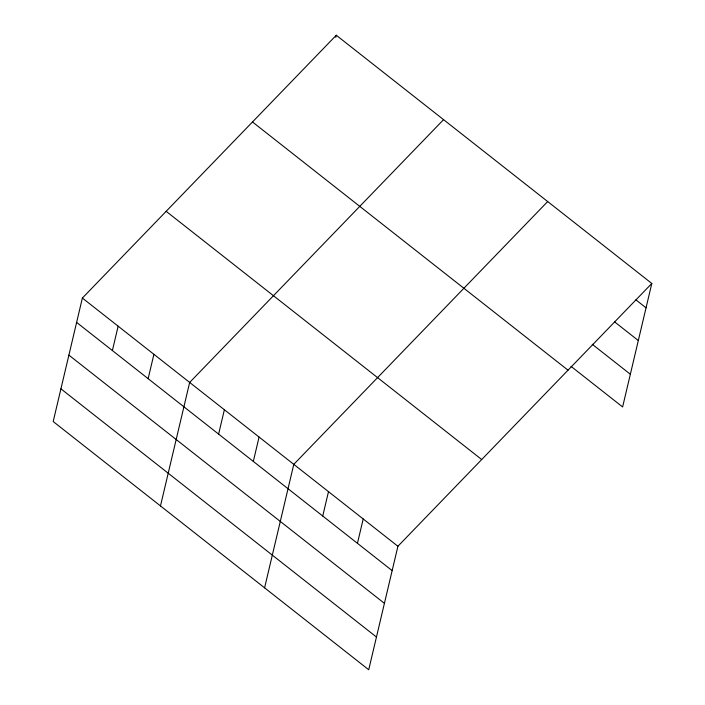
<?xml version="1.0" encoding="UTF-8"?>
<svg xmlns="http://www.w3.org/2000/svg" width="705" height="705" viewBox="0 0 705 705"><rect width="100%" height="100%" fill="white"/><g stroke="black" fill="none" stroke-linecap="round" stroke-linejoin="round"><path stroke-width="1.06" d="M82.379 298.048L53.192 421.537L368.724 669.75L397.911 546.26L651.808 283.463L336.276 35.25L82.379 298.048L397.911 546.26M112.386 350.544L118.14 326.177M148.147 378.673L153.901 354.307M160.476 505.926L189.663 382.445L443.56 119.647M218.612 434.104L224.375 409.746M335.774 37.365L336.276 35.25M253.324 461.414L259.079 437.047M264.595 587.838L293.791 464.348L547.679 201.551M322.74 516.016L328.495 491.658M357.444 543.326L363.207 518.959M651.808 283.463L622.621 406.952L570.979 366.327M635.892 299.837L646.053 307.829M614.61 321.894L638.316 340.541M592.253 344.278L630.349 374.24M252.496 121.974L568.027 370.187M166.168 211.324L481.7 459.537M76.625 322.414L392.156 570.627M68.887 355.117L384.419 603.339M60.921 388.825L376.452 637.038"/></g></svg>
